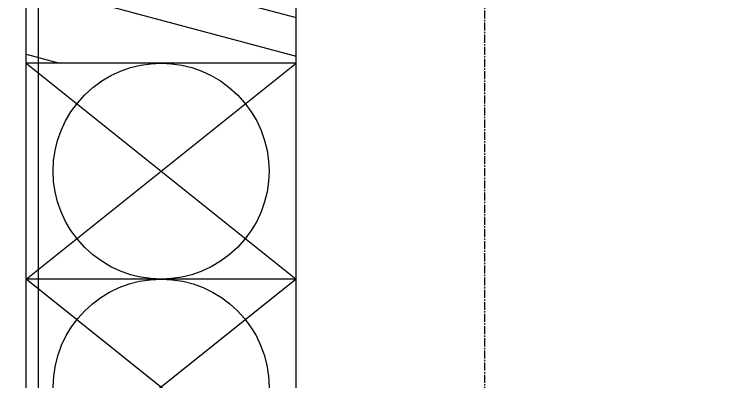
# Model space of a CAD drawing. Header units: millimetres. Extents: x 9612 to 23319, y 1863 to 14354.
# Drawn here: x 11729.9 to 11796, y 8974.7 to 9008.7 of the extents above; entities that cross this region are included whole.
import ezdxf

# ---------------------------------------------------------------- set-up
doc = ezdxf.new("R2010")
doc.units = ezdxf.units.MM
doc.header["$MEASUREMENT"] = 0
doc.linetypes.add('CENTER2', pattern=[1.125, 0.75, -0.125, 0.125, -0.125])

# ---------------------------------------------------------------- blocks, each defined once
blk = doc.blocks.new('ijkkkkkkkkk')
h = blk.add_hatch()
h.set_pattern_fill('STEEL', color=256, scale=93.6, angle=120)
h.set_pattern_definition([(165, (-1428.502, 1881.941), (-2.523486, -9.417777), []), (165, (-1432.724, 1879.504), (-2.523486, -9.417777), [])])
h.paths.add_polyline_path([(1155.61422, 1103.20065), (1121.11422, 1103.20065), (1121.11422, 1088.20065), (1130.60911, 1088.20065), (1130.60911, 1052.91424), (1155.61422, 1052.91424)])
h.paths.add_polyline_path([(1105.11422, 1103.20065), (1090.61422, 1103.20065), (1090.61422, 1088.20065), (1105.11422, 1088.20065)])
h.paths.add_polyline_path([(1280.61932, 1088.20065), (1290.5398, 1088.20065), (1290.61422, 1103.20065), (1255.61422, 1103.20065), (1255.61422, 1052.91424), (1280.61932, 1052.91424)])
h.paths.add_polyline_path([(1320.61422, 1103.20065), (1306.11422, 1103.20065), (1306.11422, 1088.20065), (1320.61422, 1088.20065)])
for p, q in [((1256.74454, 606.78155), (1256.74454, 1186.01506)), ((1280.61932, 1052.91424), (1280.61932, 1088.20065)), ((1255.61422, 972.91424), (1255.61422, 1052.91424)), ((1255.61422, 1052.91424), (1280.61932, 1032.91424)), ((1255.61422, 1032.91424), (1280.61932, 1052.91424)), ((1280.61932, 1052.91424), (1255.61422, 1052.91424)), ((1280.61932, 973.29287), (1280.61932, 1052.91424)), ((1280.61932, 1032.91424), (1255.61422, 1032.91424)), ((1280.61932, 1032.91424), (1255.61422, 1012.91424)), ((1280.61932, 1012.91424), (1255.61422, 1032.91424))]:
    blk.add_line(p, q)
at = {"linetype": 'CENTER2'}
blk.add_line((1298.11422, 994.06026), (1298.11422, 1136.29408), dxfattribs=at)
at = {"linetype": 'Continuous'}
blk.add_line((1255.61422, 701.63463), (1255.61422, 1131.46429), dxfattribs=at)
for centre, major_axis, start_param, end_param in [((1268.11677, 1042.91424), (7.07107, 7.07107), 5.49778714, 11.78097245), ((1268.11677, 1022.91424), (-7.07107, 7.07107), 3.92699082, 10.21017612)]:
    blk.add_ellipse(centre, major_axis=major_axis, ratio=1, start_param=start_param, end_param=end_param)

msp = doc.modelspace()

# ---------------------------------------------------------------- block references
msp.add_blockref('ijkkkkkkkkk', (10475.34511, 7951.25402))

doc.saveas('drawing.dxf')
